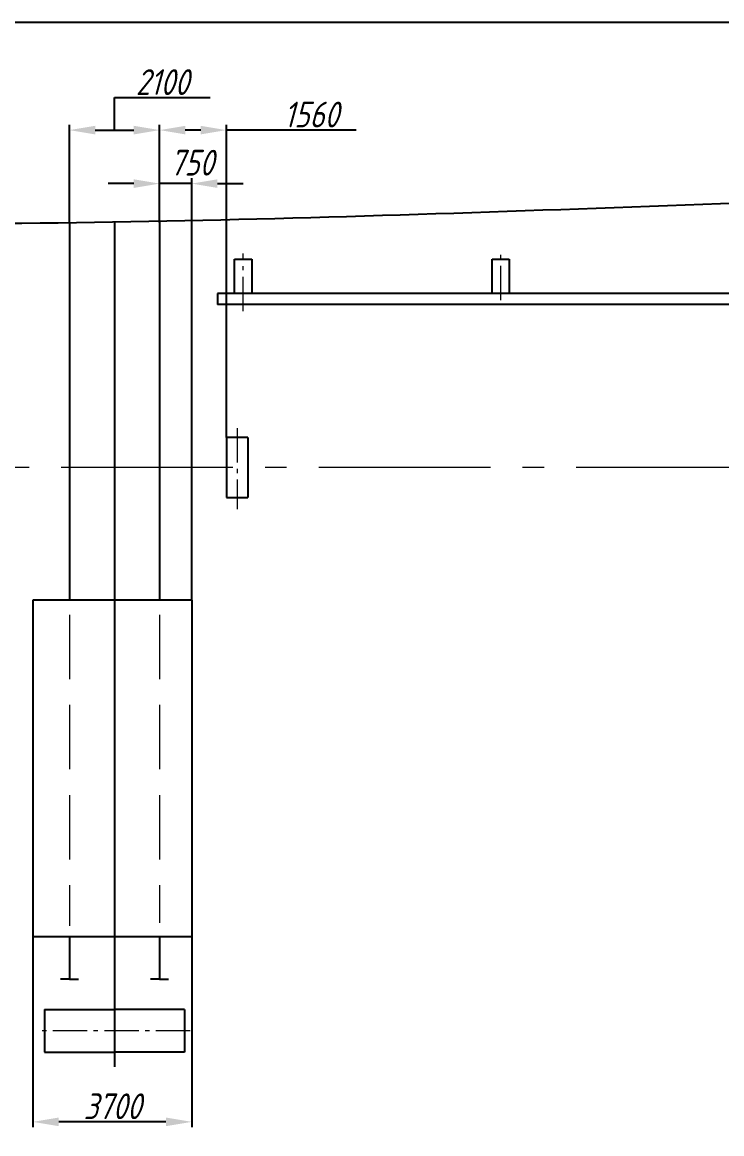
# Model space of a CAD drawing. Header units: millimetres. Extents: x -80926 to 207199, y -554506 to -32322.
# Drawn here: x -31315 to -15014, y -73438 to -47531 of the extents above; entities that cross this region are included whole.
import ezdxf

# ---------------------------------------------------------------- set-up
doc = ezdxf.new("R2010")
doc.units = ezdxf.units.MM
doc.linetypes.add('GOST2.303 4', pattern=[7, 5, -2, 0])
doc.linetypes.add('GOST2.303 6', pattern=[12, 8, -1.5, 1, -1.5])
doc.layers.add('CENTER', color=10, linetype='GOST2.303 6', lineweight=15)
doc.layers.add('Hidden', color=50, linetype='GOST2.303 4', lineweight=15)
doc.styles.add('GOST 2.304', font='CS_Gost2304.shx', dxfattribs={"oblique": 15})
doc.dimstyles.new('GOST', dxfattribs={"dimscale": 0, "dimtxt": 3, "dimasz": 3, "dimexe": 1.25, "dimexo": 0, "dimtad": 1, "dimtoh": 1, "dimdec": 3, "dimtxsty": 'GOST 2.304', "dimcen": 5, "dimadec": 3, "dimazin": 2, "dimtfac": 0.75, "dimtdec": 4, "dimtmove": 1, "dimatfit": 3, "dimfxl": 0, "dimtolj": 1, "dimarcsym": 0})

# ---------------------------------------------------------------- blocks, each defined once
blk = doc.blocks.new('*D13')
at = {"color": 0, "lineweight": -2}
for p, q in [((-29165, -50045), (-29165, -49288)), ((-29165, -49288), (-26938, -49288)), ((-30215, -52200), (-30215, -49920)), ((-28115, -52200), (-28115, -49920)), ((-29615, -50045), (-28715, -50045))]:
    blk.add_line(p, q, dxfattribs=at)
at = {"color": 0}
for points in [[(-29615, -49945), (-29615, -50145), (-30215, -50045)], [(-28715, -49945), (-28715, -50145), (-28115, -50045)]]:
    blk.add_solid(points, dxfattribs=at)
at = {"layer": 'Defpoints', "color": 0}
for p in [(-28115, -50045), (-30215, -52200), (-28115, -52200)]:
    blk.add_point(p, dxfattribs=at)
at = {"color": 0, "insert": (-28051, -48926), "char_height": 600, "attachment_point": 5, "style": 'GOST 2.304'}
blk.add_mtext('\\A1;2100', dxfattribs=at)
blk = doc.blocks.new('*D14')
at = {"color": 0, "lineweight": -2}
for p, q in [((-28115, -52200), (-28115, -49920)), ((-26555, -57206), (-26555, -49920)), ((-27155, -50045), (-27515, -50045)), ((-23532, -50045), (-26555, -50045))]:
    blk.add_line(p, q, dxfattribs=at)
at = {"color": 0}
for points in [[(-27515, -49945), (-27515, -50145), (-28115, -50045)], [(-27155, -49945), (-27155, -50145), (-26555, -50045)]]:
    blk.add_solid(points, dxfattribs=at)
at = {"layer": 'Defpoints', "color": 0}
for p in [(-28115, -50045), (-28115, -52200), (-26555, -57206)]:
    blk.add_point(p, dxfattribs=at)
at = {"color": 0, "insert": (-24580, -49682), "char_height": 600, "attachment_point": 5, "style": 'GOST 2.304'}
blk.add_mtext('\\A1;1560', dxfattribs=at)
blk = doc.blocks.new('*D15')
at = {"color": 0, "lineweight": -2}
for p, q in [((-28715, -51292), (-29315, -51292)), ((-28115, -52200), (-28115, -51167)), ((-27365, -51292), (-28115, -51292)), ((-27365, -61000), (-27365, -51167)), ((-26765, -51292), (-26165, -51292))]:
    blk.add_line(p, q, dxfattribs=at)
at = {"color": 0}
for points in [[(-28715, -51192), (-28715, -51392), (-28115, -51292)], [(-26765, -51192), (-26765, -51392), (-27365, -51292)]]:
    blk.add_solid(points, dxfattribs=at)
at = {"layer": 'Defpoints', "color": 0}
for p in [(-28115, -51292), (-28115, -52200), (-27365, -61000)]:
    blk.add_point(p, dxfattribs=at)
at = {"color": 0, "insert": (-27365, -50804), "char_height": 600, "attachment_point": 5, "style": 'GOST 2.304'}
blk.add_mtext('\\A1;750', dxfattribs=at)
blk = doc.blocks.new('*D16')
at = {"color": 0, "lineweight": -2}
for p, q in [((-31065, -68838), (-31065, -73285)), ((-27365, -68838), (-27365, -73285)), ((-27965, -73160), (-30465, -73160))]:
    blk.add_line(p, q, dxfattribs=at)
at = {"color": 0}
for points in [[(-30465, -73060), (-30465, -73260), (-31065, -73160)], [(-27965, -73060), (-27965, -73260), (-27365, -73160)]]:
    blk.add_solid(points, dxfattribs=at)
at = {"layer": 'Defpoints', "color": 0}
for p in [(-31065, -68838), (-27365, -68838), (-31065, -73160)]:
    blk.add_point(p, dxfattribs=at)
at = {"color": 0, "insert": (-29215, -72797), "char_height": 600, "attachment_point": 5, "style": 'GOST 2.304'}
blk.add_mtext('\\A1;3700', dxfattribs=at)

msp = doc.modelspace()

# ---------------------------------------------------------------- linework, layer by layer
for p, q in [((-48707.861, -47530.6207), (5892.139, -47530.6207)), ((-30214.6742, -52200.3664), (-30214.6742, -61000.1691)), ((-29164.6742, -52200.3664), (-29164.6742, -71878.227)), ((-28114.6742, -52164.5664), (-28114.6742, -61000.1691)), ((-26364.6742, -53055.8211), (-25964.6742, -53055.8211)), ((-26364.6742, -53855.8211), (-26364.6742, -53055.8211)), ((-25964.6742, -53055.8211), (-25964.6742, -53855.8211)), ((-20364.6742, -53055.8211), (-19964.6742, -53055.8211)), ((-20364.6742, -53855.8211), (-20364.6742, -53055.8211)), ((-19964.6742, -53055.8211), (-19964.6742, -53855.8211)), ((45445.3258, -53855.8211), (-26764.6742, -53855.8211)), ((-26764.6742, -53855.8211), (-26764.6742, -54105.8211)), ((45695.3258, -54105.8211), (-26764.6742, -54105.8211)), ((-26054.6742, -57205.8211), (-26554.6742, -57205.8211)), ((-26554.6742, -57205.8211), (-26554.6742, -58605.8211)), ((-26054.6742, -57205.8211), (-26054.6742, -58605.8211)), ((-26554.6742, -58605.8211), (-26054.6742, -58605.8211)), ((-31064.6742, -61000.1691), (-31064.6742, -68837.8404)), ((-27364.6742, -61000.1691), (-31064.6742, -61000.1691)), ((-27364.6742, -61000.1691), (-27364.6742, -68837.8404)), ((-31064.6742, -68837.8404), (-27364.6742, -68837.8404)), ((-30214.6742, -68837.8404), (-30214.6742, -69835.7718)), ((-28114.6742, -68837.8404), (-28114.6742, -69835.7718)), ((-30214.6742, -69835.7718), (-30425.0051, -69835.7718)), ((-30214.6742, -69835.7718), (-30004.3433, -69835.7718)), ((-28114.6742, -69835.7718), (-28325.0051, -69835.7718)), ((-28114.6742, -69835.7718), (-27904.3433, -69835.7718)), ((-30793.5295, -70538.9982), (-30793.5295, -71538.9982)), ((-30793.5295, -70538.9982), (-29164.6742, -70538.9982)), ((-27535.8189, -70538.9982), (-29164.6742, -70538.9982)), ((-27535.8189, -70538.9982), (-27535.8189, -71538.9982)), ((-30793.5295, -71538.9982), (-29164.6742, -71538.9982)), ((-27535.8189, -71538.9982), (-29164.6742, -71538.9982))]:
    msp.add_line(p, q)
at = {"start_tangent": (0.3660213996, 0.930606434), "end_tangent": (0.9880728766, -0.1539869819)}
msp.add_spline([(-40349.0042, -54105.8211), (-40160.1407, -53171.9917), (-38643.4588, -52635.1814), (-34346.1942, -52277.308), (-31323.3633, -52214.1538), (-4705.3911, -51405.9359), (12085.132, -51105.7334), (23857.6923, -51105.7334), (38963.82, -51755.3971), (44354.1865, -51367.542), (46285.3258, -51367.542)], degree=3, dxfattribs=at)
msp.add_open_spline([(-40349.0042, -54105.8211), (-40496.419, -54512.3979), (-41551.1805, -61449.0224), (-41893.8159, -64167.0231), (-45228.693, -77813.4683), (-31311.7583, -83499.653), (-17033.9426, -79265.9789), (778.5663, -80893.4195), (16898.6738, -81358.8116), (32003.4583, -81112.4924), (53498.7453, -86465.0258), (50391.727, -71088.0585), (53284.0997, -63032.1434), (50877.3405, -56958.9371), (49816.7235, -51348.6327), (48185.4437, -51433.6807), (46499.7454, -51428.6351), (46285.3258, -51367.542)], degree=3, knots=[801.6625174448, 801.6625174448, 801.6625174448, 801.6625174448, 2111.8071712127, 11138.3698301209, 23394.6988272199, 31668.3245429155, 50102.1857783468, 67549.1935370648, 85138.7487895182, 97029.3574073722, 117856.6013994624, 126232.1472898463, 136100.3298398128, 142525.9250569345, 147083.6997114652, 148988.7913002833, 149566.3012723248, 149566.3012723248, 149566.3012723248, 149566.3012723248])
at = {"layer": 'CENTER', "ltscale": 100}
for p, q in [((-26164.6742, -54262.5687), (-26164.6742, -52923.9008)), ((-20164.6742, -54004.9011), (-20164.6742, -52923.9008)), ((-26304.6742, -56990.3382), (-26304.6742, -58880.8615)), ((-27401.376, -71038.9982), (-30893.0772, -71038.9982))]:
    msp.add_line(p, q, dxfattribs=at)
at = {"layer": 'CENTER', "ltscale": 500}
msp.add_line((45594.4256, -57905.8211), (-38800.8425, -57905.8211), dxfattribs=at)
at = {"layer": 'Hidden', "ltscale": 300}
for p, q in [((-30214.6742, -61342.5305), (-30214.6742, -68588.4641)), ((-28114.6742, -61342.5305), (-28114.6742, -68518.2902))]:
    msp.add_line(p, q, dxfattribs=at)

# ---------------------------------------------------------------- dimensions: what is measured, and where the dimension line sits
for base, p1, p2, picture, middle in [((-28114.6742, -50044.5912), (-30214.6742, -52200.3664), (-28114.6742, -52200.3664), '*D13', (-29102.1742, -48925.8412)), ((-31064.6742, -73159.7958), (-27364.6742, -68837.8404), (-31064.6742, -68837.8404), '*D16', (-29214.6742, -72797.2958))]:
    dim = msp.add_linear_dim(base=base, p1=p1, p2=p2, dimstyle='GOST', override={"dimscale": 100, "dimtxt": 6, "dimasz": 6, "dimsah": 1})
    dim.commit()
    dim.dimension.update_dxf_attribs({"geometry": picture, "text_midpoint": middle})
for base, p1, picture, middle in [((-28114.6742, -50044.5912), (-26554.6742, -57205.8211), '*D14', (-24580.2304, -50131.3057)), ((-28114.6742, -51291.5854), (-27364.6742, -61000.1691), '*D15', (-27364.6742, -51166.5854))]:
    dim = msp.add_linear_dim(base=base, p1=p1, p2=(-28114.6742, -52200.3664), dimstyle='GOST', override={"dimscale": 100, "dimtxt": 6, "dimasz": 6, "dimsah": 1})
    dim.commit()
    dim.dimension.update_dxf_attribs({"geometry": picture, "text_midpoint": middle, "dimtype": 160})

doc.saveas('drawing.dxf')
